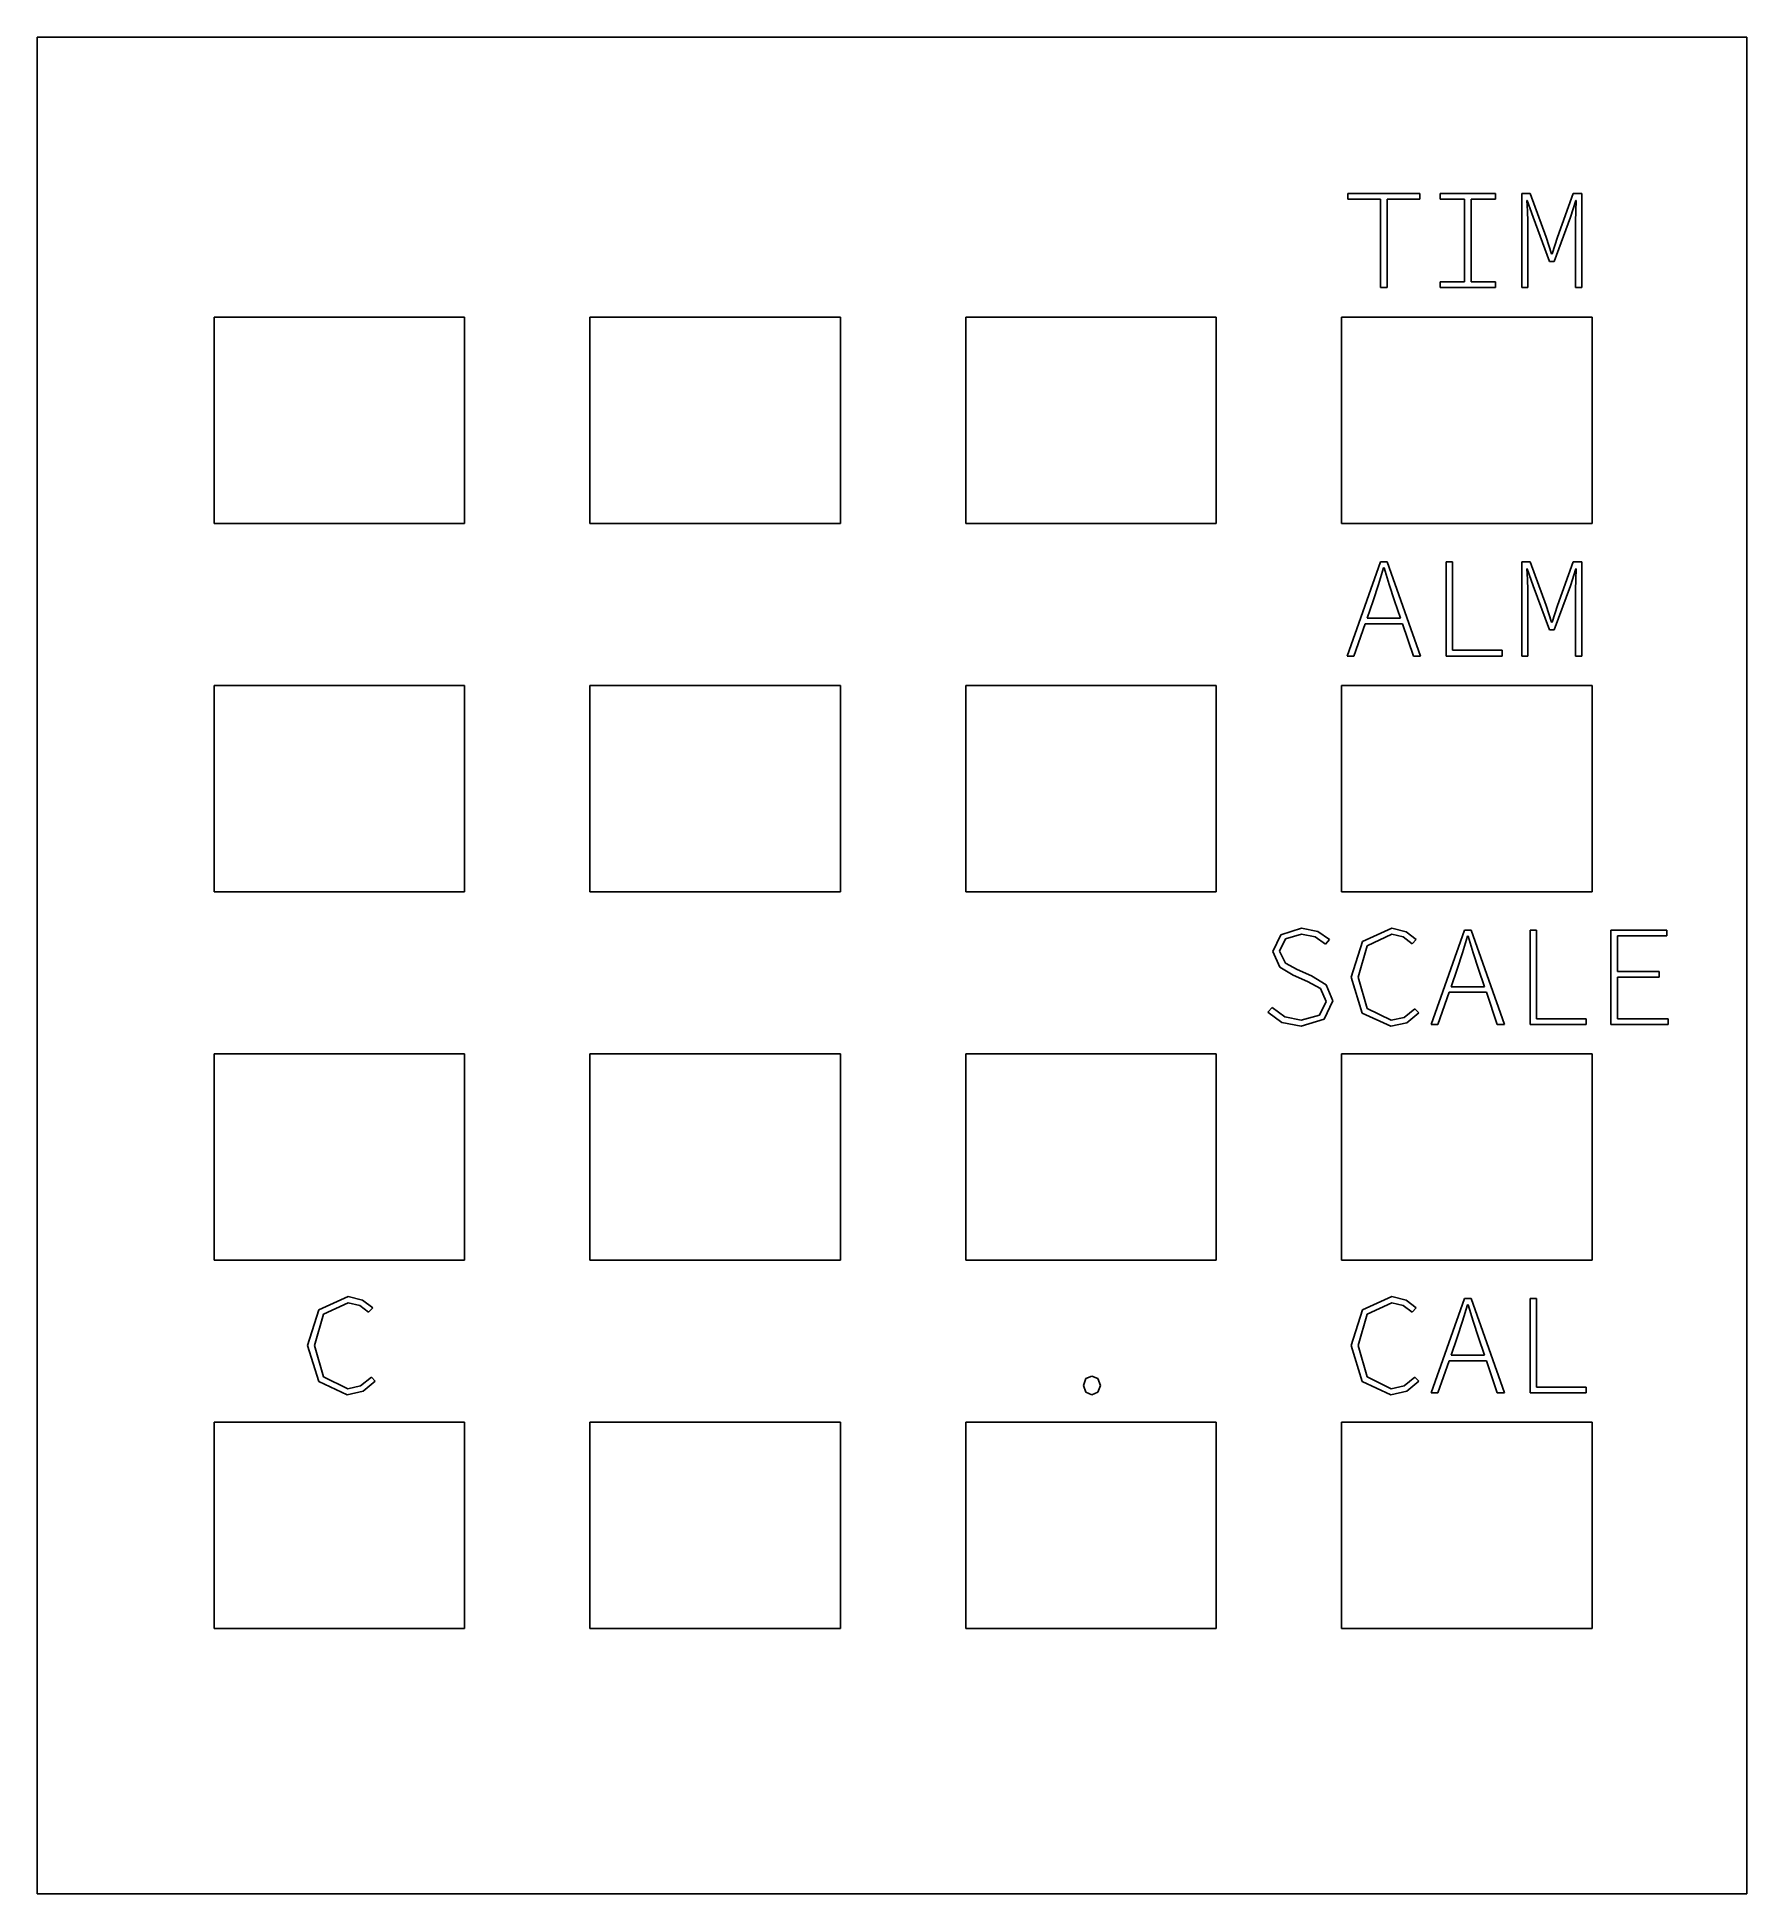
# Model space of a CAD drawing. Header units: metres. Extents: x 0 to 58, y 0 to 63.
import ezdxf

# ---------------------------------------------------------------- set-up
doc = ezdxf.new("R2010")
doc.units = ezdxf.units.M

msp = doc.modelspace()

# ---------------------------------------------------------------- linework, layer by layer
for p, q in [((58, 63), (0, 63)), ((0, 63), (0, 0)), ((58, 0), (58, 63)), ((44.4601, 57.505), (44.4601, 57.7)), ((44.4601, 57.7), (46.9101, 57.7)), ((45.5731, 57.505), (44.4601, 57.505)), ((45.5731, 54.5), (45.5731, 57.505)), ((46.9101, 57.505), (45.7971, 57.505)), ((45.7971, 57.505), (45.7971, 54.5)), ((46.9101, 57.7), (46.9101, 57.505)), ((47.5957, 57.505), (47.5957, 57.7)), ((47.5957, 57.7), (49.4717, 57.7)), ((48.4217, 57.505), (47.5957, 57.505)), ((48.4217, 54.694), (48.4217, 57.505)), ((49.4717, 57.505), (48.6457, 57.505)), ((48.6457, 57.505), (48.6457, 54.694)), ((49.4717, 57.7), (49.4717, 57.505)), ((50.3663, 54.5), (50.3663, 57.7)), ((50.3663, 57.7), (50.6533, 57.7)), ((50.5513, 57.456), (50.5413, 57.456)), ((50.5413, 57.456), (50.5596, 57.0975)), ((50.7453, 56.887), (50.5513, 57.456)), ((50.6533, 57.7), (51.1873, 56.216)), ((51.5813, 56.216), (52.1113, 57.7)), ((52.1993, 57.456), (52.0143, 56.887)), ((52.1113, 57.7), (52.3983, 57.7)), ((52.1976, 57.0975), (52.2133, 57.456)), ((52.2133, 57.456), (52.1993, 57.456)), ((52.3983, 57.7), (52.3983, 54.5)), ((50.5596, 57.0975), (50.5703, 56.742)), ((50.5703, 56.742), (50.5703, 54.5)), ((51.3043, 55.384), (50.7453, 56.887)), ((52.0143, 56.887), (51.4603, 55.384)), ((52.1893, 56.742), (52.1976, 57.0975)), ((52.1893, 54.5), (52.1893, 56.742)), ((51.1873, 56.216), (51.3773, 55.652)), ((51.3963, 55.652), (51.5813, 56.216)), ((51.3773, 55.652), (51.3963, 55.652)), ((51.4603, 55.384), (51.3043, 55.384)), ((45.7971, 54.5), (45.5731, 54.5)), ((47.5957, 54.5), (47.5957, 54.694)), ((47.5957, 54.694), (48.4217, 54.694)), ((49.4717, 54.5), (47.5957, 54.5)), ((48.6457, 54.694), (49.4717, 54.694)), ((49.4717, 54.694), (49.4717, 54.5)), ((50.5703, 54.5), (50.3663, 54.5)), ((52.3983, 54.5), (52.1893, 54.5)), ((6, 46.5), (6, 53.5)), ((6, 53.5), (14.5, 53.5)), ((14.5, 53.5), (14.5, 46.5)), ((18.75, 46.5), (18.75, 53.5)), ((18.75, 53.5), (27.25, 53.5)), ((27.25, 53.5), (27.25, 46.5)), ((31.5, 46.5), (31.5, 53.5)), ((31.5, 53.5), (40, 53.5)), ((40, 53.5), (40, 46.5)), ((44.25, 46.5), (44.25, 53.5)), ((44.25, 53.5), (52.75, 53.5)), ((52.75, 53.5), (52.75, 46.5)), ((14.5, 46.5), (6, 46.5)), ((27.25, 46.5), (18.75, 46.5)), ((40, 46.5), (31.5, 46.5)), ((52.75, 46.5), (44.25, 46.5)), ((44.4451, 42), (45.5731, 45.2)), ((45.6751, 44.99), (45.5032, 44.4292)), ((45.5731, 45.2), (45.7971, 45.2)), ((45.6951, 44.99), (45.6751, 44.99)), ((45.8646, 44.4292), (45.6951, 44.99)), ((45.7971, 45.2), (46.9251, 42)), ((47.8047, 42), (47.8047, 45.2)), ((47.8047, 45.2), (48.0187, 45.2)), ((48.0187, 45.2), (48.0187, 42.194)), ((50.3663, 42), (50.3663, 45.2)), ((50.3663, 45.2), (50.6533, 45.2)), ((50.5513, 44.956), (50.5413, 44.956)), ((50.5413, 44.956), (50.5596, 44.5975)), ((50.7453, 44.387), (50.5513, 44.956)), ((50.6533, 45.2), (51.1873, 43.716)), ((51.5813, 43.716), (52.1113, 45.2)), ((52.1993, 44.956), (52.0143, 44.387)), ((52.1113, 45.2), (52.3983, 45.2)), ((52.1976, 44.5975), (52.2133, 44.956)), ((52.2133, 44.956), (52.1993, 44.956)), ((52.3983, 45.2), (52.3983, 42)), ((45.5032, 44.4292), (45.3201, 43.879)), ((46.0491, 43.879), (45.8646, 44.4292)), ((50.5596, 44.5975), (50.5703, 44.242)), ((50.5703, 44.242), (50.5703, 42)), ((51.3043, 42.884), (50.7453, 44.387)), ((52.0143, 44.387), (51.4603, 42.884)), ((52.1893, 44.242), (52.1976, 44.5975)), ((52.1893, 42), (52.1893, 44.242)), ((45.3201, 43.879), (45.1161, 43.28)), ((46.2541, 43.28), (46.0491, 43.879)), ((51.1873, 43.716), (51.3773, 43.152)), ((51.3963, 43.152), (51.5813, 43.716)), ((45.0481, 43.09), (44.6691, 42)), ((46.3171, 43.09), (45.0481, 43.09)), ((45.1161, 43.28), (46.2541, 43.28)), ((46.6861, 42), (46.3171, 43.09)), ((51.4603, 42.884), (51.3043, 42.884)), ((51.3773, 43.152), (51.3963, 43.152)), ((44.6691, 42), (44.4451, 42)), ((46.9251, 42), (46.6861, 42)), ((49.6957, 42), (47.8047, 42)), ((48.0187, 42.194), (49.6957, 42.194)), ((49.6957, 42.194), (49.6957, 42)), ((50.5703, 42), (50.3663, 42)), ((52.3983, 42), (52.1893, 42)), ((6, 34), (6, 41)), ((6, 41), (14.5, 41)), ((14.5, 41), (14.5, 34)), ((18.75, 34), (18.75, 41)), ((18.75, 41), (27.25, 41)), ((27.25, 41), (27.25, 34)), ((31.5, 34), (31.5, 41)), ((31.5, 41), (40, 41)), ((40, 41), (40, 34)), ((44.25, 34), (44.25, 41)), ((44.25, 41), (52.75, 41)), ((52.75, 41), (52.75, 34)), ((14.5, 34), (6, 34)), ((27.25, 34), (18.75, 34)), ((40, 34), (31.5, 34)), ((52.75, 34), (44.25, 34)), ((42.1963, 32.5426), (42.8944, 32.764)), ((42.8944, 32.764), (43.4409, 32.6499)), ((44.9567, 32.3172), (45.9521, 32.764)), ((45.9521, 32.764), (46.4412, 32.6465)), ((41.9174, 31.974), (42.1963, 32.5426)), ((42.3484, 32.4031), (42.1414, 31.984)), ((42.8944, 32.559), (42.3484, 32.4031)), ((43.3537, 32.4685), (42.8944, 32.559)), ((43.7064, 32.228), (43.3537, 32.4685)), ((43.4409, 32.6499), (43.8374, 32.379)), ((43.8374, 32.379), (43.7064, 32.228)), ((44.5771, 31.107), (44.9567, 32.3172)), ((45.1167, 32.1675), (44.8101, 31.107)), ((45.9521, 32.559), (45.1167, 32.1675)), ((46.3453, 32.4691), (45.9521, 32.559)), ((46.6471, 32.233), (46.3453, 32.4691)), ((46.4412, 32.6465), (46.7841, 32.379)), ((46.7841, 32.379), (46.6471, 32.233)), ((47.2937, 29.5), (48.4217, 32.7)), ((48.5237, 32.49), (48.3518, 31.9292)), ((48.4217, 32.7), (48.6457, 32.7)), ((48.5437, 32.49), (48.5237, 32.49)), ((48.7132, 31.9292), (48.5437, 32.49)), ((48.6457, 32.7), (49.7737, 29.5)), ((50.6533, 29.5), (50.6533, 32.7)), ((50.6533, 32.7), (50.8673, 32.7)), ((50.8673, 32.7), (50.8673, 29.694)), ((53.3899, 29.5), (53.3899, 32.7)), ((53.3899, 32.7), (55.2859, 32.7)), ((55.2859, 32.505), (53.6139, 32.505)), ((53.6139, 32.505), (53.6139, 31.294)), ((55.2859, 32.7), (55.2859, 32.505)), ((42.1539, 31.4414), (41.9174, 31.974)), ((42.1414, 31.984), (42.3481, 31.5759)), ((42.3481, 31.5759), (42.7444, 31.365)), ((48.3518, 31.9292), (48.1687, 31.379)), ((48.8977, 31.379), (48.7132, 31.9292)), ((42.6124, 31.175), (42.1539, 31.4414)), ((43.0984, 30.956), (42.6124, 31.175)), ((42.7444, 31.365), (43.2254, 31.151)), ((43.5403, 30.7162), (43.0984, 30.956)), ((43.2254, 31.151), (43.7314, 30.8486)), ((44.9531, 29.8875), (44.5771, 31.107)), ((44.8101, 31.107), (45.1149, 30.039)), ((48.1687, 31.379), (47.9647, 30.78)), ((49.1027, 30.78), (48.8977, 31.379)), ((53.6139, 31.294), (55.0229, 31.294)), ((55.0229, 31.1), (53.6139, 31.1)), ((53.6139, 31.1), (53.6139, 29.694)), ((55.0229, 31.294), (55.0229, 31.1)), ((43.4984, 29.819), (43.7264, 30.283)), ((43.7264, 30.283), (43.5403, 30.7162)), ((43.9494, 30.298), (43.6572, 29.6821)), ((43.7314, 30.8486), (43.9494, 30.298)), ((47.8967, 30.59), (47.5177, 29.5)), ((49.1657, 30.59), (47.8967, 30.59)), ((47.9647, 30.78), (49.1027, 30.78)), ((49.5347, 29.5), (49.1657, 30.59)), ((41.7474, 29.917), (41.8934, 30.073)), ((42.2281, 29.5707), (41.7474, 29.917)), ((41.8934, 30.073), (42.3303, 29.7579)), ((42.3303, 29.7579), (42.8804, 29.64)), ((42.8804, 29.64), (43.4984, 29.819)), ((43.6572, 29.6821), (42.8804, 29.436)), ((45.9231, 29.436), (44.9531, 29.8875)), ((45.1149, 30.039), (45.9381, 29.64)), ((45.9381, 29.64), (46.3732, 29.7384)), ((46.3732, 29.7384), (46.7401, 30.034)), ((46.8711, 29.893), (46.4608, 29.5587)), ((46.7401, 30.034), (46.8711, 29.893)), ((50.8673, 29.694), (52.5443, 29.694)), ((52.5443, 29.694), (52.5443, 29.5)), ((53.6139, 29.694), (55.3339, 29.694)), ((55.3339, 29.694), (55.3339, 29.5)), ((42.8804, 29.436), (42.2281, 29.5707)), ((46.4608, 29.5587), (45.9231, 29.436)), ((47.5177, 29.5), (47.2937, 29.5)), ((49.7737, 29.5), (49.5347, 29.5)), ((52.5443, 29.5), (50.6533, 29.5)), ((55.3339, 29.5), (53.3899, 29.5)), ((6, 21.5), (6, 28.5)), ((6, 28.5), (14.5, 28.5)), ((14.5, 28.5), (14.5, 21.5)), ((18.75, 21.5), (18.75, 28.5)), ((18.75, 28.5), (27.25, 28.5)), ((27.25, 28.5), (27.25, 21.5)), ((31.5, 21.5), (31.5, 28.5)), ((31.5, 28.5), (40, 28.5)), ((40, 28.5), (40, 21.5)), ((44.25, 21.5), (44.25, 28.5)), ((44.25, 28.5), (52.75, 28.5)), ((52.75, 28.5), (52.75, 21.5)), ((14.5, 21.5), (6, 21.5)), ((27.25, 21.5), (18.75, 21.5)), ((40, 21.5), (31.5, 21.5)), ((52.75, 21.5), (44.25, 21.5)), ((9.5553, 19.8172), (10.5507, 20.264)), ((10.5507, 20.264), (11.0398, 20.1465)), ((44.9567, 19.8172), (45.9521, 20.264)), ((45.9521, 20.264), (46.4412, 20.1465)), ((47.2937, 17), (48.4217, 20.2)), ((48.4217, 20.2), (48.6457, 20.2)), ((48.6457, 20.2), (49.7737, 17)), ((50.6533, 17), (50.6533, 20.2)), ((50.6533, 20.2), (50.8673, 20.2)), ((50.8673, 20.2), (50.8673, 17.194)), ((9.1757, 18.607), (9.5553, 19.8172)), ((9.7153, 19.6675), (9.4087, 18.607)), ((10.5507, 20.059), (9.7153, 19.6675)), ((10.9439, 19.9691), (10.5507, 20.059)), ((11.2457, 19.733), (10.9439, 19.9691)), ((11.0398, 20.1465), (11.3827, 19.879)), ((11.3827, 19.879), (11.2457, 19.733)), ((44.5771, 18.607), (44.9567, 19.8172)), ((45.1167, 19.6675), (44.8101, 18.607)), ((45.9521, 20.059), (45.1167, 19.6675)), ((46.3453, 19.9691), (45.9521, 20.059)), ((46.6471, 19.733), (46.3453, 19.9691)), ((46.4412, 20.1465), (46.7841, 19.879)), ((46.7841, 19.879), (46.6471, 19.733)), ((48.5237, 19.99), (48.3518, 19.4292)), ((48.5437, 19.99), (48.5237, 19.99)), ((48.7132, 19.4292), (48.5437, 19.99)), ((48.3518, 19.4292), (48.1687, 18.879)), ((48.8977, 18.879), (48.7132, 19.4292)), ((9.5517, 17.3875), (9.1757, 18.607)), ((9.4087, 18.607), (9.7136, 17.539)), ((44.9531, 17.3875), (44.5771, 18.607)), ((44.8101, 18.607), (45.1149, 17.539)), ((48.1687, 18.879), (47.9647, 18.28)), ((47.9647, 18.28), (49.1027, 18.28)), ((49.1027, 18.28), (48.8977, 18.879)), ((47.8967, 18.09), (47.5177, 17)), ((49.1657, 18.09), (47.8967, 18.09)), ((49.5347, 17), (49.1657, 18.09)), ((10.5217, 16.936), (9.5517, 17.3875)), ((9.7136, 17.539), (10.5367, 17.14)), ((11.0594, 17.0587), (10.5217, 16.936)), ((10.5367, 17.14), (10.9718, 17.2384)), ((10.9718, 17.2384), (11.3387, 17.534)), ((11.4697, 17.393), (11.0594, 17.0587)), ((11.3387, 17.534), (11.4697, 17.393)), ((35.4917, 17.251), (35.5811, 17.4859)), ((35.5811, 17.0189), (35.4917, 17.251)), ((35.5811, 17.4859), (35.7837, 17.567)), ((35.7837, 16.936), (35.5811, 17.0189)), ((35.7837, 17.567), (35.9863, 17.4859)), ((35.9863, 17.0189), (35.7837, 16.936)), ((35.9863, 17.4859), (36.0757, 17.251)), ((36.0757, 17.251), (35.9863, 17.0189)), ((45.9231, 16.936), (44.9531, 17.3875)), ((45.1149, 17.539), (45.9381, 17.14)), ((46.4608, 17.0587), (45.9231, 16.936)), ((45.9381, 17.14), (46.3732, 17.2384)), ((46.3732, 17.2384), (46.7401, 17.534)), ((46.8711, 17.393), (46.4608, 17.0587)), ((46.7401, 17.534), (46.8711, 17.393)), ((50.8673, 17.194), (52.5443, 17.194)), ((52.5443, 17.194), (52.5443, 17)), ((47.5177, 17), (47.2937, 17)), ((49.7737, 17), (49.5347, 17)), ((52.5443, 17), (50.6533, 17)), ((6, 9), (6, 16)), ((6, 16), (14.5, 16)), ((14.5, 16), (14.5, 9)), ((18.75, 9), (18.75, 16)), ((18.75, 16), (27.25, 16)), ((27.25, 16), (27.25, 9)), ((31.5, 9), (31.5, 16)), ((31.5, 16), (40, 16)), ((40, 16), (40, 9)), ((44.25, 9), (44.25, 16)), ((44.25, 16), (52.75, 16)), ((52.75, 16), (52.75, 9)), ((14.5, 9), (6, 9)), ((27.25, 9), (18.75, 9)), ((40, 9), (31.5, 9)), ((52.75, 9), (44.25, 9)), ((0, 0), (58, 0))]:
    msp.add_line(p, q)

doc.saveas('drawing.dxf')
